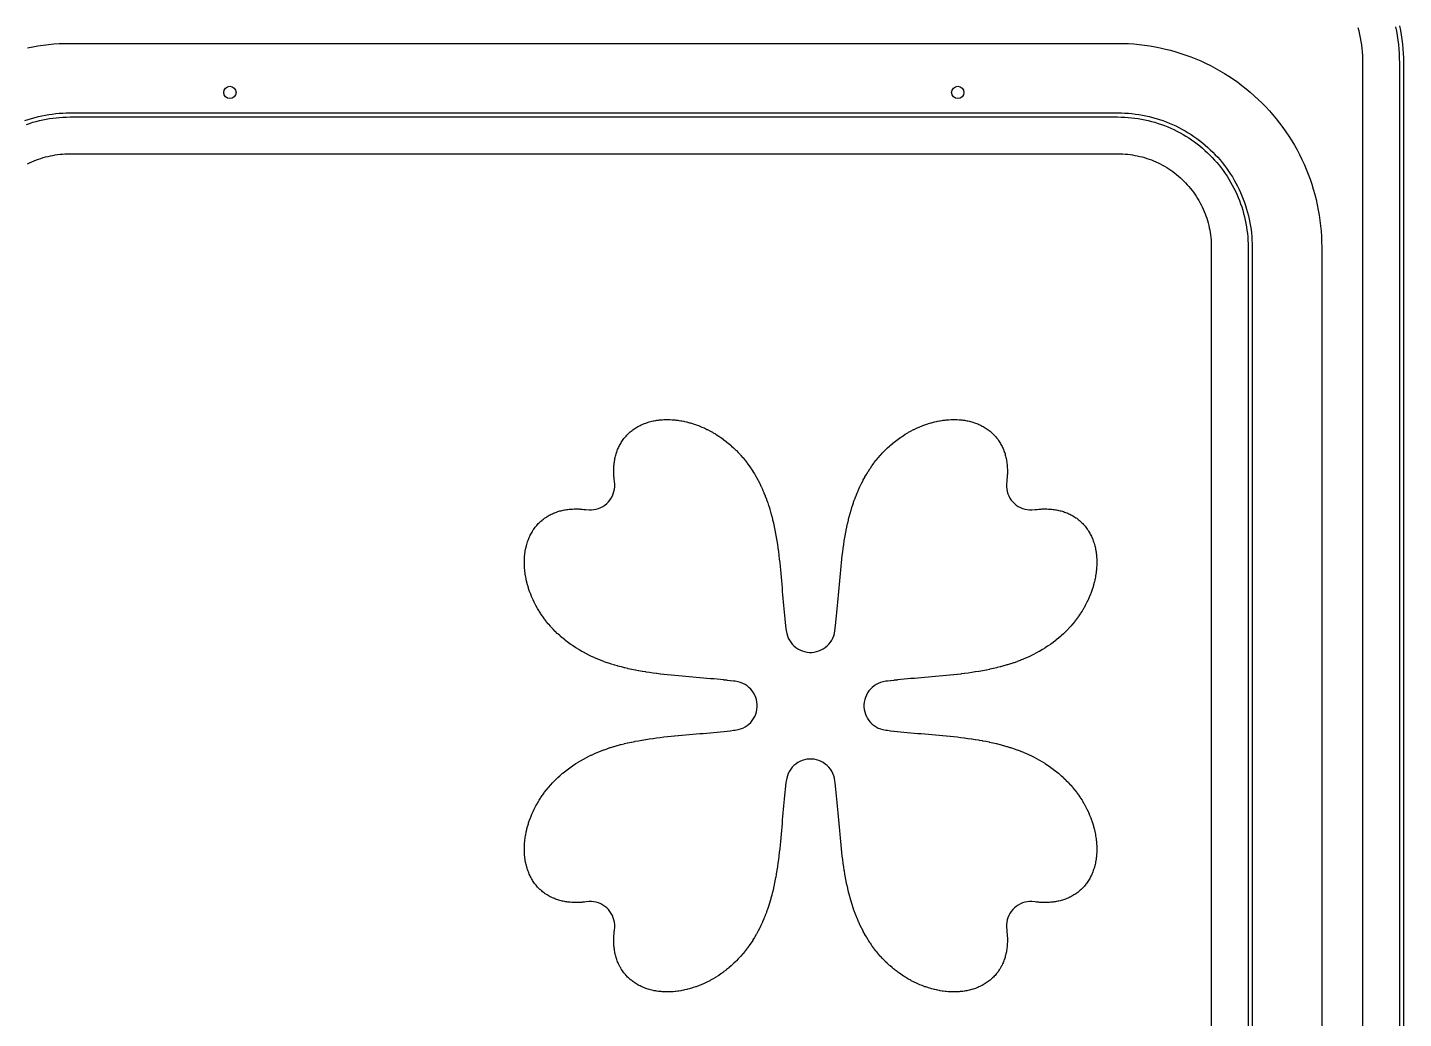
# Model space of a CAD drawing. Header units: metres. Extents: x 10 to 1210, y 10 to 2755.
# Drawn here: x 271.5 to 608, y 1850.5 to 2092.9 of the extents above; entities that cross this region are included whole.
import ezdxf

# ---------------------------------------------------------------- set-up
doc = ezdxf.new("R2010")
doc.units = ezdxf.units.M
for name, color, linetype in [('ACIKLIK', 5, 'Continuous'), ('ASKI_DELIK', 6, 'Continuous'), ('CAM_SABLON', 4, 'Continuous'), ('DIS_KENAR_V91_Z3', 1, 'Continuous'), ('LAMBA_T4_Z4', 3, 'Continuous')]:
    doc.layers.add(name, color=color, linetype=linetype)

msp = doc.modelspace()

# ---------------------------------------------------------------- linework, layer by layer
at = {"layer": 'ACIKLIK'}
for points in [[(596.87, 2092.89), (597.08, 2092.05), (597.27, 2091.2), (597.44, 2090.35), (597.59, 2089.49), (597.71, 2088.63), (597.82, 2087.77), (597.9, 2086.9), (597.95, 2086.04), (597.99, 2085.17), (598, 2084.12), (598, 1559.88)], [(271.47, 2059.51), (272.01, 2059.77), (272.55, 2060.02), (273.1, 2060.26), (273.66, 2060.48), (274.22, 2060.69), (274.78, 2060.88), (275.35, 2061.06), (275.93, 2061.22), (276.51, 2061.37), (277.09, 2061.5), (277.68, 2061.61), (278.27, 2061.72), (278.86, 2061.8), (279.45, 2061.87), (280.05, 2061.93), (280.64, 2061.97), (281.24, 2061.99), (282.02, 2062), (537.98, 2062), (538.76, 2061.99), (539.36, 2061.97), (539.95, 2061.93), (540.55, 2061.87), (541.14, 2061.8), (541.73, 2061.72), (542.32, 2061.61), (542.91, 2061.5), (543.49, 2061.37), (544.07, 2061.22), (544.65, 2061.06), (545.22, 2060.88), (545.78, 2060.69), (546.34, 2060.48), (546.9, 2060.26), (547.45, 2060.02), (547.99, 2059.77), (548.53, 2059.51), (549.06, 2059.23), (549.58, 2058.94), (550.09, 2058.63), (550.6, 2058.31), (551.1, 2057.98), (551.58, 2057.64), (552.06, 2057.28), (552.53, 2056.91), (552.99, 2056.53), (553.44, 2056.13), (553.88, 2055.73), (554.31, 2055.31), (554.73, 2054.88), (555.13, 2054.44), (555.53, 2053.99), (555.91, 2053.53), (556.28, 2053.06), (556.64, 2052.58), (556.98, 2052.1), (557.31, 2051.6), (557.63, 2051.09), (557.94, 2050.58), (558.23, 2050.06), (558.51, 2049.53), (558.77, 2048.99), (559.02, 2048.45), (559.26, 2047.9), (559.48, 2047.34), (559.69, 2046.78), (559.88, 2046.22), (560.06, 2045.65), (560.22, 2045.07), (560.37, 2044.49), (560.5, 2043.91), (560.62, 2043.32), (560.72, 2042.73), (560.8, 2042.14), (560.87, 2041.55), (560.93, 2040.95), (560.97, 2040.35), (560.99, 2039.76), (561, 2038.98), (561, 1605.02)]]:
    msp.add_lwpolyline(points, dxfattribs=at)
at = {"layer": 'ASKI_DELIK'}
for centre in [(321, 2077), (499, 2077)]:
    msp.add_circle(centre, 1.5, dxfattribs=at)
at = {"layer": 'CAM_SABLON'}
for points in [[(606.08, 2093.07), (606.29, 2091.99), (606.48, 2090.9), (606.64, 2089.81), (606.77, 2088.71), (606.87, 2087.61), (606.94, 2086.51), (606.98, 2085.4), (607, 2084.18), (607, 1559.82)], [(271.21, 2069.17), (272, 2069.44), (272.8, 2069.69), (273.6, 2069.91), (274.41, 2070.12), (275.22, 2070.3), (276.04, 2070.47), (276.86, 2070.61), (277.68, 2070.73), (278.51, 2070.82), (279.34, 2070.9), (280.17, 2070.95), (281.01, 2070.99), (281.96, 2071), (538.04, 2071), (538.99, 2070.99), (539.83, 2070.95), (540.66, 2070.9), (541.49, 2070.82), (542.32, 2070.73), (543.14, 2070.61), (543.96, 2070.47), (544.78, 2070.3), (545.59, 2070.12), (546.4, 2069.91), (547.2, 2069.69), (548, 2069.44), (548.79, 2069.17), (549.57, 2068.88), (550.34, 2068.57), (551.11, 2068.25), (551.87, 2067.9), (552.61, 2067.53), (553.35, 2067.14), (554.08, 2066.73), (554.8, 2066.31), (555.5, 2065.86), (556.19, 2065.4), (556.87, 2064.92), (557.54, 2064.42), (558.2, 2063.9), (558.84, 2063.37), (559.46, 2062.82), (560.08, 2062.25), (560.67, 2061.67), (561.25, 2061.08), (561.82, 2060.46), (562.37, 2059.84), (562.9, 2059.2), (563.42, 2058.54), (563.92, 2057.87), (564.4, 2057.19), (564.86, 2056.5), (565.31, 2055.8), (565.73, 2055.08), (566.14, 2054.35), (566.53, 2053.61), (566.9, 2052.87), (567.25, 2052.11), (567.57, 2051.34), (567.88, 2050.57), (568.17, 2049.79), (568.44, 2049), (568.69, 2048.2), (568.91, 2047.4), (569.12, 2046.59), (569.3, 2045.78), (569.47, 2044.96), (569.61, 2044.14), (569.73, 2043.32), (569.82, 2042.49), (569.9, 2041.66), (569.95, 2040.83), (569.99, 2039.99), (570, 2039.04), (570, 1604.96)]]:
    msp.add_lwpolyline(points, dxfattribs=at)
at = {"layer": 'DIS_KENAR_V91_Z3'}
msp.add_lwpolyline([(271.48, 2087.91), (272.76, 2088.17), (274.04, 2088.39), (275.33, 2088.57), (276.63, 2088.73), (277.93, 2088.85), (279.23, 2088.93), (280.54, 2088.98), (281.84, 2089), (538.16, 2089), (539.46, 2088.98), (540.77, 2088.93), (542.07, 2088.85), (543.37, 2088.73), (544.67, 2088.57), (545.96, 2088.39), (547.24, 2088.17), (548.52, 2087.91), (549.79, 2087.62), (551.06, 2087.3), (552.32, 2086.95), (553.56, 2086.56), (554.8, 2086.14), (556.02, 2085.69), (557.23, 2085.21), (558.43, 2084.69), (559.62, 2084.14), (560.79, 2083.57), (561.94, 2082.96), (563.08, 2082.32), (564.2, 2081.66), (565.3, 2080.96), (566.39, 2080.23), (567.46, 2079.48), (568.5, 2078.7), (569.53, 2077.89), (570.53, 2077.06), (571.51, 2076.2), (572.47, 2075.31), (573.4, 2074.4), (574.31, 2073.47), (575.2, 2072.51), (576.06, 2071.53), (576.89, 2070.53), (577.7, 2069.5), (578.48, 2068.45), (579.23, 2067.39), (579.96, 2066.3), (580.66, 2065.2), (581.32, 2064.08), (581.96, 2062.94), (582.57, 2061.79), (583.14, 2060.62), (583.69, 2059.43), (584.21, 2058.23), (584.69, 2057.02), (585.14, 2055.8), (585.56, 2054.56), (585.95, 2053.32), (586.3, 2052.06), (586.62, 2050.79), (586.91, 2049.52), (587.17, 2048.24), (587.39, 2046.96), (587.57, 2045.67), (587.73, 2044.37), (587.85, 2043.07), (587.93, 2041.77), (587.98, 2040.46), (588, 2039.16), (588, 1604.84)], dxfattribs=at)
msp.add_lwpolyline([(408.11, 1879.03), (407.74, 1878.99), (407.56, 1878.97), (407.15, 1878.93), (406.97, 1878.91), (406.57, 1878.89), (406.37, 1878.88), (405.98, 1878.87), (405.78, 1878.86), (405.39, 1878.87), (405.18, 1878.87), (404.81, 1878.89), (404.59, 1878.9), (404.23, 1878.92), (404, 1878.95), (403.66, 1878.99), (403.42, 1879.02), (403.09, 1879.07), (402.84, 1879.11), (402.52, 1879.17), (402.28, 1879.23), (401.97, 1879.3), (401.72, 1879.37), (401.42, 1879.45), (401.17, 1879.53), (400.89, 1879.63), (400.63, 1879.72), (400.36, 1879.82), (400.1, 1879.93), (399.85, 1880.04), (399.58, 1880.17), (399.34, 1880.29), (399.08, 1880.43), (398.85, 1880.56), (398.6, 1880.71), (398.38, 1880.85), (398.13, 1881.02), (397.92, 1881.16), (397.67, 1881.35), (397.48, 1881.5), (397.24, 1881.7), (397.05, 1881.87), (396.82, 1882.08), (396.64, 1882.25), (396.42, 1882.47), (396.25, 1882.66), (396.04, 1882.89), (395.87, 1883.09), (395.68, 1883.33), (395.52, 1883.55), (395.35, 1883.79), (395.19, 1884.02), (395.03, 1884.27), (394.88, 1884.52), (394.73, 1884.77), (394.59, 1885.03), (394.46, 1885.29), (394.33, 1885.57), (394.21, 1885.83), (394.08, 1886.12), (393.98, 1886.38), (393.86, 1886.69), (393.77, 1886.95), (393.67, 1887.28), (393.59, 1887.54), (393.5, 1887.89), (393.43, 1888.14), (393.35, 1888.51), (393.3, 1888.75), (393.23, 1889.14), (393.19, 1889.38), (393.14, 1889.78), (393.11, 1890.02), (393.07, 1890.44), (393.05, 1890.68), (393.02, 1891.11), (393.01, 1891.34), (393, 1891.79), (393, 1892.01), (393.01, 1892.47), (393.02, 1892.69), (393.04, 1893.17), (393.06, 1893.38), (393.1, 1893.87), (393.12, 1894.08), (393.18, 1894.57), (393.21, 1894.78), (393.29, 1895.28), (393.33, 1895.48), (393.43, 1895.99), (393.47, 1896.19), (393.59, 1896.71), (393.64, 1896.9), (393.77, 1897.42), (393.83, 1897.61), (393.98, 1898.13), (394.04, 1898.32), (394.22, 1898.85), (394.28, 1899.03), (394.48, 1899.56), (394.55, 1899.73), (394.76, 1900.27), (394.83, 1900.44), (395.07, 1900.97), (395.15, 1901.13), (395.4, 1901.66), (395.48, 1901.83), (395.75, 1902.36), (395.84, 1902.52), (396.13, 1903.04), (396.22, 1903.2), (396.53, 1903.71), (396.62, 1903.87), (396.95, 1904.38), (397.05, 1904.53), (397.39, 1905.04), (397.49, 1905.18), (397.86, 1905.68), (397.96, 1905.82), (398.34, 1906.32), (398.45, 1906.46), (398.84, 1906.94), (398.96, 1907.07), (399.37, 1907.55), (399.48, 1907.68), (399.91, 1908.15), (400.03, 1908.27), (400.47, 1908.73), (400.6, 1908.85), (401.06, 1909.3), (401.18, 1909.41), (401.65, 1909.85), (401.78, 1909.96), (402.27, 1910.39), (402.4, 1910.5), (402.9, 1910.91), (403.03, 1911.01), (403.55, 1911.42), (403.69, 1911.52), (404.22, 1911.91), (404.35, 1912), (404.9, 1912.38), (405.03, 1912.47), (405.6, 1912.84), (405.73, 1912.92), (406.31, 1913.28), (406.44, 1913.36), (407.03, 1913.7), (407.16, 1913.77), (407.77, 1914.1), (407.9, 1914.17), (408.52, 1914.49), (408.65, 1914.56), (409.28, 1914.87), (409.41, 1914.93), (410.05, 1915.22), (410.18, 1915.28), (410.84, 1915.56), (410.96, 1915.61), (411.63, 1915.88), (411.75, 1915.93), (412.44, 1916.19), (412.55, 1916.23), (413.25, 1916.48), (413.36, 1916.52), (414.03, 1916.74), (414.13, 1916.77), (414.86, 1917), (414.97, 1917.03), (415.7, 1917.24), (415.8, 1917.27), (416.55, 1917.48), (416.65, 1917.5), (417.4, 1917.69), (417.5, 1917.72), (418.26, 1917.9), (418.35, 1917.92), (419.13, 1918.09), (419.21, 1918.11), (420, 1918.27), (420.08, 1918.29), (420.88, 1918.44), (420.95, 1918.45), (421.76, 1918.6), (421.83, 1918.61), (422.64, 1918.74), (422.71, 1918.75), (423.53, 1918.88), (423.59, 1918.89), (424.42, 1919.01), (424.47, 1919.02), (425.31, 1919.13), (425.36, 1919.14), (426.2, 1919.24), (426.24, 1919.25), (427.09, 1919.35), (427.13, 1919.35), (427.98, 1919.45), (428.02, 1919.45), (428.87, 1919.54), (428.91, 1919.54), (429.76, 1919.63), (429.79, 1919.63), (430.65, 1919.71), (430.68, 1919.71), (431.54, 1919.79), (431.56, 1919.79), (432.43, 1919.87), (432.44, 1919.87), (433.31, 1919.95), (433.32, 1919.95), (434.18, 1920.02), (435.06, 1920.09), (435.92, 1920.17), (436.77, 1920.24), (437.62, 1920.31), (438.46, 1920.38), (439.3, 1920.46), (440.13, 1920.54), (440.95, 1920.62), (441.77, 1920.7), (441.81, 1920.71), (442.57, 1920.79), (442.62, 1920.8), (443.36, 1920.88), (443.42, 1920.89), (444.15, 1920.98), (444.21, 1920.98), (444.57, 1921.03), (445.31, 1921.16), (445.88, 1921.32), (446.44, 1921.54), (446.97, 1921.82), (447.47, 1922.14), (447.93, 1922.51), (448.36, 1922.93), (448.74, 1923.39), (449.08, 1923.88), (449.36, 1924.4), (449.59, 1924.95), (449.77, 1925.52), (449.89, 1926.11), (449.95, 1926.7), (449.95, 1927.3), (449.89, 1927.89), (449.77, 1928.48), (449.59, 1929.05), (449.36, 1929.6), (449.08, 1930.12), (448.74, 1930.61), (448.36, 1931.07), (447.93, 1931.49), (447.47, 1931.86), (446.97, 1932.18), (446.44, 1932.46), (445.88, 1932.68), (445.31, 1932.84), (444.57, 1932.97), (444.21, 1933.02), (444.15, 1933.02), (443.42, 1933.11), (443.36, 1933.12), (442.62, 1933.2), (442.57, 1933.21), (441.81, 1933.29), (441.77, 1933.3), (441, 1933.38), (440.17, 1933.46), (439.34, 1933.54), (438.5, 1933.61), (437.65, 1933.69), (436.79, 1933.76), (435.93, 1933.83), (435.06, 1933.91), (434.19, 1933.98), (433.32, 1934.05), (433.32, 1934.05), (432.45, 1934.13), (432.44, 1934.13), (431.58, 1934.2), (431.56, 1934.21), (430.7, 1934.28), (430.68, 1934.29), (429.82, 1934.37), (429.79, 1934.37), (428.94, 1934.45), (428.9, 1934.46), (428.05, 1934.55), (428.02, 1934.55), (427.17, 1934.64), (427.13, 1934.65), (426.29, 1934.75), (426.24, 1934.75), (425.4, 1934.86), (425.35, 1934.86), (424.52, 1934.98), (424.47, 1934.98), (423.64, 1935.1), (423.58, 1935.11), (422.77, 1935.24), (422.7, 1935.25), (421.89, 1935.38), (421.82, 1935.39), (421.02, 1935.53), (420.95, 1935.55), (420.15, 1935.7), (420.07, 1935.71), (419.29, 1935.87), (419.21, 1935.89), (418.43, 1936.06), (418.34, 1936.08), (417.58, 1936.26), (417.49, 1936.28), (416.73, 1936.47), (416.64, 1936.5), (415.89, 1936.7), (415.79, 1936.73), (415.06, 1936.94), (414.95, 1936.97), (414.23, 1937.2), (414.12, 1937.23), (413.37, 1937.48), (413.25, 1937.52), (412.55, 1937.77), (412.44, 1937.81), (411.75, 1938.07), (411.63, 1938.12), (410.96, 1938.39), (410.84, 1938.44), (410.18, 1938.72), (410.05, 1938.78), (409.41, 1939.07), (409.28, 1939.13), (408.65, 1939.44), (408.52, 1939.51), (407.9, 1939.83), (407.77, 1939.9), (407.16, 1940.23), (407.03, 1940.3), (406.44, 1940.64), (406.31, 1940.72), (405.73, 1941.08), (405.6, 1941.16), (405.03, 1941.53), (404.9, 1941.62), (404.35, 1942), (404.22, 1942.09), (403.69, 1942.48), (403.55, 1942.58), (403.03, 1942.99), (402.9, 1943.09), (402.4, 1943.5), (402.27, 1943.61), (401.78, 1944.04), (401.65, 1944.15), (401.18, 1944.59), (401.06, 1944.7), (400.6, 1945.15), (400.47, 1945.27), (400.03, 1945.73), (399.91, 1945.85), (399.48, 1946.32), (399.37, 1946.45), (398.96, 1946.93), (398.84, 1947.06), (398.45, 1947.54), (398.34, 1947.68), (397.96, 1948.18), (397.86, 1948.32), (397.49, 1948.82), (397.39, 1948.96), (397.05, 1949.47), (396.95, 1949.62), (396.62, 1950.13), (396.53, 1950.29), (396.22, 1950.8), (396.13, 1950.96), (395.84, 1951.48), (395.75, 1951.64), (395.48, 1952.17), (395.4, 1952.34), (395.15, 1952.87), (395.07, 1953.03), (394.83, 1953.56), (394.76, 1953.73), (394.55, 1954.27), (394.48, 1954.44), (394.28, 1954.97), (394.22, 1955.15), (394.04, 1955.68), (393.98, 1955.87), (393.83, 1956.39), (393.77, 1956.58), (393.64, 1957.1), (393.59, 1957.29), (393.47, 1957.81), (393.43, 1958.01), (393.33, 1958.52), (393.29, 1958.72), (393.21, 1959.22), (393.18, 1959.43), (393.12, 1959.92), (393.1, 1960.13), (393.06, 1960.62), (393.04, 1960.83), (393.02, 1961.31), (393.01, 1961.53), (393, 1961.99), (393, 1962.21), (393.01, 1962.66), (393.02, 1962.89), (393.05, 1963.32), (393.07, 1963.56), (393.11, 1963.98), (393.14, 1964.22), (393.19, 1964.62), (393.23, 1964.86), (393.3, 1965.25), (393.35, 1965.49), (393.43, 1965.86), (393.5, 1966.11), (393.59, 1966.46), (393.67, 1966.72), (393.77, 1967.05), (393.86, 1967.31), (393.98, 1967.62), (394.08, 1967.88), (394.21, 1968.17), (394.33, 1968.43), (394.46, 1968.71), (394.59, 1968.97), (394.73, 1969.23), (394.88, 1969.48), (395.03, 1969.73), (395.19, 1969.98), (395.35, 1970.21), (395.52, 1970.45), (395.68, 1970.67), (395.87, 1970.91), (396.04, 1971.11), (396.25, 1971.34), (396.42, 1971.53), (396.64, 1971.75), (396.82, 1971.92), (397.05, 1972.13), (397.24, 1972.3), (397.48, 1972.5), (397.67, 1972.65), (397.92, 1972.84), (398.13, 1972.98), (398.38, 1973.15), (398.6, 1973.29), (398.85, 1973.44), (399.08, 1973.57), (399.34, 1973.71), (399.58, 1973.83), (399.85, 1973.96), (400.1, 1974.07), (400.36, 1974.18), (400.63, 1974.28), (400.89, 1974.37), (401.17, 1974.47), (401.42, 1974.55), (401.72, 1974.63), (401.97, 1974.7), (402.28, 1974.77), (402.52, 1974.83), (402.84, 1974.89), (403.09, 1974.93), (403.42, 1974.98), (403.66, 1975.01), (404, 1975.05), (404.23, 1975.08), (404.59, 1975.1), (404.81, 1975.11), (405.18, 1975.13), (405.39, 1975.13), (405.78, 1975.14), (405.98, 1975.13), (406.37, 1975.12), (406.57, 1975.11), (406.97, 1975.09), (407.15, 1975.07), (407.56, 1975.03), (407.74, 1975.01), (408.06, 1974.97), (408.87, 1974.9), (409.45, 1974.9), (410.03, 1974.96), (410.6, 1975.08), (411.15, 1975.25), (411.69, 1975.48), (412.21, 1975.75), (412.69, 1976.08), (413.14, 1976.45), (413.55, 1976.86), (413.92, 1977.31), (414.25, 1977.79), (414.52, 1978.31), (414.75, 1978.85), (414.92, 1979.4), (415.04, 1979.97), (415.1, 1980.55), (415.1, 1981.14), (415.03, 1981.89), (414.99, 1982.26), (414.97, 1982.44), (414.93, 1982.85), (414.91, 1983.03), (414.89, 1983.43), (414.88, 1983.63), (414.87, 1984.02), (414.86, 1984.22), (414.87, 1984.61), (414.87, 1984.82), (414.89, 1985.19), (414.9, 1985.41), (414.92, 1985.77), (414.95, 1986), (414.99, 1986.34), (415.02, 1986.58), (415.07, 1986.91), (415.11, 1987.16), (415.17, 1987.48), (415.23, 1987.72), (415.3, 1988.03), (415.37, 1988.28), (415.45, 1988.58), (415.53, 1988.83), (415.63, 1989.11), (415.72, 1989.37), (415.82, 1989.64), (415.93, 1989.9), (416.04, 1990.15), (416.17, 1990.42), (416.29, 1990.66), (416.43, 1990.92), (416.56, 1991.15), (416.71, 1991.4), (416.85, 1991.62), (417.02, 1991.87), (417.16, 1992.08), (417.35, 1992.33), (417.5, 1992.52), (417.7, 1992.76), (417.87, 1992.95), (418.08, 1993.18), (418.25, 1993.36), (418.47, 1993.58), (418.66, 1993.75), (418.89, 1993.96), (419.09, 1994.13), (419.33, 1994.32), (419.55, 1994.48), (419.79, 1994.65), (420.02, 1994.81), (420.27, 1994.97), (420.52, 1995.12), (420.77, 1995.27), (421.03, 1995.41), (421.29, 1995.54), (421.57, 1995.67), (421.83, 1995.79), (422.12, 1995.92), (422.38, 1996.02), (422.69, 1996.14), (422.95, 1996.23), (423.28, 1996.33), (423.54, 1996.41), (423.89, 1996.5), (424.14, 1996.57), (424.51, 1996.65), (424.75, 1996.7), (425.14, 1996.77), (425.38, 1996.81), (425.78, 1996.86), (426.02, 1996.89), (426.44, 1996.93), (426.68, 1996.95), (427.11, 1996.98), (427.34, 1996.99), (427.79, 1997), (428.01, 1997), (428.47, 1996.99), (428.69, 1996.98), (429.17, 1996.96), (429.38, 1996.94), (429.87, 1996.9), (430.08, 1996.88), (430.57, 1996.82), (430.78, 1996.79), (431.28, 1996.71), (431.48, 1996.67), (431.99, 1996.57), (432.19, 1996.53), (432.71, 1996.41), (432.9, 1996.36), (433.42, 1996.23), (433.61, 1996.17), (434.13, 1996.02), (434.32, 1995.96), (434.85, 1995.78), (435.03, 1995.72), (435.56, 1995.52), (435.73, 1995.45), (436.27, 1995.24), (436.44, 1995.17), (436.97, 1994.93), (437.13, 1994.85), (437.66, 1994.6), (437.83, 1994.52), (438.36, 1994.25), (438.52, 1994.16), (439.04, 1993.87), (439.2, 1993.78), (439.71, 1993.47), (439.87, 1993.38), (440.38, 1993.05), (440.53, 1992.95), (441.04, 1992.61), (441.18, 1992.51), (441.68, 1992.14), (441.82, 1992.04), (442.32, 1991.66), (442.46, 1991.55), (442.94, 1991.16), (443.07, 1991.04), (443.55, 1990.63), (443.68, 1990.52), (444.15, 1990.09), (444.27, 1989.97), (444.73, 1989.53), (444.85, 1989.4), (445.3, 1988.94), (445.41, 1988.82), (445.85, 1988.35), (445.96, 1988.22), (446.39, 1987.73), (446.5, 1987.6), (446.91, 1987.1), (447.01, 1986.97), (447.42, 1986.45), (447.52, 1986.31), (447.91, 1985.78), (448, 1985.65), (448.38, 1985.1), (448.47, 1984.97), (448.84, 1984.4), (448.92, 1984.27), (449.28, 1983.69), (449.36, 1983.56), (449.7, 1982.97), (449.77, 1982.84), (450.1, 1982.23), (450.17, 1982.1), (450.49, 1981.48), (450.56, 1981.35), (450.87, 1980.72), (450.93, 1980.59), (451.22, 1979.95), (451.28, 1979.82), (451.56, 1979.16), (451.61, 1979.04), (451.88, 1978.37), (451.93, 1978.25), (452.19, 1977.56), (452.23, 1977.45), (452.48, 1976.75), (452.52, 1976.64), (452.74, 1975.97), (452.77, 1975.87), (453, 1975.14), (453.03, 1975.03), (453.24, 1974.3), (453.27, 1974.2), (453.48, 1973.45), (453.5, 1973.35), (453.69, 1972.6), (453.72, 1972.5), (453.9, 1971.74), (453.92, 1971.65), (454.09, 1970.87), (454.11, 1970.79), (454.27, 1970), (454.29, 1969.92), (454.44, 1969.12), (454.45, 1969.05), (454.6, 1968.24), (454.61, 1968.17), (454.74, 1967.36), (454.75, 1967.29), (454.88, 1966.47), (454.89, 1966.41), (455.01, 1965.58), (455.02, 1965.53), (455.13, 1964.69), (455.14, 1964.64), (455.24, 1963.8), (455.25, 1963.76), (455.35, 1962.91), (455.35, 1962.87), (455.45, 1962.02), (455.45, 1961.98), (455.54, 1961.13), (455.54, 1961.09), (455.63, 1960.24), (455.63, 1960.21), (455.71, 1959.35), (455.71, 1959.32), (455.79, 1958.46), (455.79, 1958.44), (455.87, 1957.57), (455.87, 1957.56), (455.95, 1956.69), (455.95, 1956.68), (456.02, 1955.82), (456.09, 1954.94), (456.17, 1954.08), (456.24, 1953.23), (456.31, 1952.38), (456.38, 1951.54), (456.46, 1950.7), (456.54, 1949.87), (456.62, 1949.05), (456.7, 1948.23), (456.71, 1948.19), (456.79, 1947.43), (456.8, 1947.38), (456.88, 1946.64), (456.89, 1946.58), (456.98, 1945.85), (456.98, 1945.79), (457.03, 1945.43), (457.16, 1944.69), (457.32, 1944.12), (457.54, 1943.56), (457.82, 1943.03), (458.14, 1942.53), (458.51, 1942.07), (458.93, 1941.64), (459.39, 1941.26), (459.88, 1940.92), (460.4, 1940.64), (460.95, 1940.41), (461.52, 1940.23), (462.11, 1940.11), (462.7, 1940.05), (463.3, 1940.05), (463.89, 1940.11), (464.48, 1940.23), (465.05, 1940.41), (465.6, 1940.64), (466.12, 1940.92), (466.61, 1941.26), (467.07, 1941.64), (467.49, 1942.07), (467.86, 1942.53), (468.18, 1943.03), (468.46, 1943.56), (468.68, 1944.12), (468.84, 1944.69), (468.97, 1945.43), (469.02, 1945.79), (469.02, 1945.85), (469.11, 1946.58), (469.12, 1946.64), (469.2, 1947.38), (469.21, 1947.43), (469.29, 1948.19), (469.3, 1948.23), (469.38, 1949), (469.46, 1949.83), (469.54, 1950.66), (469.61, 1951.5), (469.69, 1952.35), (469.76, 1953.21), (469.83, 1954.07), (469.91, 1954.94), (469.98, 1955.81), (470.05, 1956.68), (470.05, 1956.68), (470.13, 1957.55), (470.13, 1957.56), (470.2, 1958.42), (470.21, 1958.44), (470.28, 1959.3), (470.29, 1959.32), (470.37, 1960.18), (470.37, 1960.21), (470.45, 1961.06), (470.46, 1961.1), (470.55, 1961.95), (470.55, 1961.98), (470.64, 1962.83), (470.65, 1962.87), (470.75, 1963.71), (470.75, 1963.76), (470.86, 1964.6), (470.86, 1964.65), (470.98, 1965.48), (470.98, 1965.53), (471.1, 1966.36), (471.11, 1966.42), (471.24, 1967.23), (471.25, 1967.3), (471.38, 1968.11), (471.39, 1968.18), (471.53, 1968.98), (471.55, 1969.05), (471.7, 1969.85), (471.71, 1969.93), (471.87, 1970.71), (471.89, 1970.79), (472.06, 1971.57), (472.08, 1971.66), (472.26, 1972.42), (472.28, 1972.51), (472.47, 1973.27), (472.5, 1973.36), (472.7, 1974.11), (472.73, 1974.21), (472.94, 1974.94), (472.97, 1975.05), (473.2, 1975.77), (473.23, 1975.88), (473.48, 1976.63), (473.52, 1976.75), (473.77, 1977.45), (473.81, 1977.56), (474.07, 1978.25), (474.12, 1978.37), (474.39, 1979.04), (474.44, 1979.16), (474.72, 1979.82), (474.78, 1979.95), (475.07, 1980.59), (475.13, 1980.72), (475.44, 1981.35), (475.51, 1981.48), (475.83, 1982.1), (475.9, 1982.23), (476.23, 1982.84), (476.3, 1982.97), (476.64, 1983.56), (476.72, 1983.69), (477.08, 1984.27), (477.16, 1984.4), (477.53, 1984.97), (477.62, 1985.1), (478, 1985.65), (478.09, 1985.78), (478.48, 1986.31), (478.58, 1986.45), (478.99, 1986.97), (479.09, 1987.1), (479.5, 1987.6), (479.61, 1987.73), (480.04, 1988.22), (480.15, 1988.35), (480.59, 1988.82), (480.7, 1988.94), (481.15, 1989.4), (481.27, 1989.53), (481.73, 1989.97), (481.85, 1990.09), (482.32, 1990.52), (482.45, 1990.63), (482.93, 1991.04), (483.06, 1991.16), (483.54, 1991.55), (483.68, 1991.66), (484.18, 1992.04), (484.32, 1992.14), (484.82, 1992.51), (484.96, 1992.61), (485.47, 1992.95), (485.62, 1993.05), (486.13, 1993.38), (486.29, 1993.47), (486.8, 1993.78), (486.96, 1993.87), (487.48, 1994.16), (487.64, 1994.25), (488.17, 1994.52), (488.34, 1994.6), (488.87, 1994.85), (489.03, 1994.93), (489.56, 1995.17), (489.73, 1995.24), (490.27, 1995.45), (490.44, 1995.52), (490.97, 1995.72), (491.15, 1995.78), (491.68, 1995.96), (491.87, 1996.02), (492.39, 1996.17), (492.58, 1996.23), (493.1, 1996.36), (493.29, 1996.41), (493.81, 1996.53), (494.01, 1996.57), (494.52, 1996.67), (494.72, 1996.71), (495.22, 1996.79), (495.43, 1996.82), (495.92, 1996.88), (496.13, 1996.9), (496.62, 1996.94), (496.83, 1996.96), (497.31, 1996.98), (497.53, 1996.99), (497.99, 1997), (498.21, 1997), (498.66, 1996.99), (498.89, 1996.98), (499.32, 1996.95), (499.56, 1996.93), (499.98, 1996.89), (500.22, 1996.86), (500.62, 1996.81), (500.86, 1996.77), (501.25, 1996.7), (501.49, 1996.65), (501.86, 1996.57), (502.11, 1996.5), (502.46, 1996.41), (502.72, 1996.33), (503.05, 1996.23), (503.31, 1996.14), (503.62, 1996.02), (503.88, 1995.92), (504.17, 1995.79), (504.43, 1995.67), (504.71, 1995.54), (504.97, 1995.41), (505.23, 1995.27), (505.48, 1995.12), (505.73, 1994.97), (505.98, 1994.81), (506.21, 1994.65), (506.45, 1994.48), (506.67, 1994.32), (506.91, 1994.13), (507.11, 1993.96), (507.34, 1993.75), (507.53, 1993.58), (507.75, 1993.36), (507.92, 1993.18), (508.13, 1992.95), (508.3, 1992.76), (508.5, 1992.52), (508.65, 1992.33), (508.84, 1992.08), (508.98, 1991.87), (509.15, 1991.62), (509.29, 1991.4), (509.44, 1991.15), (509.57, 1990.92), (509.71, 1990.66), (509.83, 1990.42), (509.96, 1990.15), (510.07, 1989.9), (510.18, 1989.64), (510.28, 1989.37), (510.37, 1989.11), (510.47, 1988.83), (510.55, 1988.58), (510.63, 1988.28), (510.7, 1988.03), (510.77, 1987.72), (510.83, 1987.48), (510.89, 1987.16), (510.93, 1986.91), (510.98, 1986.58), (511.01, 1986.34), (511.05, 1986), (511.08, 1985.77), (511.1, 1985.41), (511.11, 1985.19), (511.13, 1984.82), (511.13, 1984.61), (511.14, 1984.22), (511.13, 1984.02), (511.12, 1983.63), (511.11, 1983.43), (511.09, 1983.03), (511.07, 1982.85), (511.03, 1982.44), (511.01, 1982.26), (510.97, 1981.94), (510.9, 1981.13), (510.9, 1980.55), (510.96, 1979.97), (511.08, 1979.4), (511.25, 1978.85), (511.48, 1978.31), (511.75, 1977.79), (512.08, 1977.31), (512.45, 1976.86), (512.86, 1976.45), (513.31, 1976.08), (513.79, 1975.75), (514.31, 1975.48), (514.85, 1975.25), (515.4, 1975.08), (515.97, 1974.96), (516.55, 1974.9), (517.14, 1974.9), (517.89, 1974.97), (518.26, 1975.01), (518.44, 1975.03), (518.85, 1975.07), (519.03, 1975.09), (519.43, 1975.11), (519.63, 1975.12), (520.02, 1975.13), (520.22, 1975.14), (520.61, 1975.13), (520.82, 1975.13), (521.19, 1975.11), (521.41, 1975.1), (521.77, 1975.08), (522, 1975.05), (522.34, 1975.01), (522.58, 1974.98), (522.91, 1974.93), (523.16, 1974.89), (523.48, 1974.83), (523.72, 1974.77), (524.03, 1974.7), (524.28, 1974.63), (524.58, 1974.55), (524.83, 1974.47), (525.11, 1974.37), (525.37, 1974.28), (525.64, 1974.18), (525.9, 1974.07), (526.15, 1973.96), (526.42, 1973.83), (526.66, 1973.71), (526.92, 1973.57), (527.15, 1973.44), (527.4, 1973.29), (527.62, 1973.15), (527.87, 1972.98), (528.08, 1972.84), (528.33, 1972.65), (528.52, 1972.5), (528.76, 1972.3), (528.95, 1972.13), (529.18, 1971.92), (529.36, 1971.75), (529.58, 1971.53), (529.75, 1971.34), (529.96, 1971.11), (530.13, 1970.91), (530.32, 1970.67), (530.48, 1970.45), (530.65, 1970.21), (530.81, 1969.98), (530.97, 1969.73), (531.12, 1969.48), (531.27, 1969.23), (531.41, 1968.97), (531.54, 1968.71), (531.67, 1968.43), (531.79, 1968.17), (531.92, 1967.88), (532.02, 1967.62), (532.14, 1967.31), (532.23, 1967.05), (532.33, 1966.72), (532.41, 1966.46), (532.5, 1966.11), (532.57, 1965.86), (532.65, 1965.49), (532.7, 1965.25), (532.77, 1964.86), (532.81, 1964.62), (532.86, 1964.22), (532.89, 1963.98), (532.93, 1963.56), (532.95, 1963.32), (532.98, 1962.89), (532.99, 1962.66), (533, 1962.21), (533, 1961.99), (532.99, 1961.53), (532.98, 1961.31), (532.96, 1960.83), (532.94, 1960.62), (532.9, 1960.13), (532.88, 1959.92), (532.82, 1959.43), (532.79, 1959.22), (532.71, 1958.72), (532.67, 1958.52), (532.57, 1958.01), (532.53, 1957.81), (532.41, 1957.29), (532.36, 1957.1), (532.23, 1956.58), (532.17, 1956.39), (532.02, 1955.87), (531.96, 1955.68), (531.78, 1955.15), (531.72, 1954.97), (531.52, 1954.44), (531.45, 1954.27), (531.24, 1953.73), (531.17, 1953.56), (530.93, 1953.03), (530.85, 1952.87), (530.6, 1952.34), (530.52, 1952.17), (530.25, 1951.64), (530.16, 1951.48), (529.87, 1950.96), (529.78, 1950.8), (529.47, 1950.29), (529.38, 1950.13), (529.05, 1949.62), (528.95, 1949.47), (528.61, 1948.96), (528.51, 1948.82), (528.14, 1948.32), (528.04, 1948.18), (527.66, 1947.68), (527.55, 1947.54), (527.16, 1947.06), (527.04, 1946.93), (526.63, 1946.45), (526.52, 1946.32), (526.09, 1945.85), (525.97, 1945.73), (525.53, 1945.27), (525.4, 1945.15), (524.94, 1944.7), (524.82, 1944.59), (524.35, 1944.15), (524.22, 1944.04), (523.73, 1943.61), (523.6, 1943.5), (523.1, 1943.09), (522.97, 1942.99), (522.45, 1942.58), (522.31, 1942.48), (521.78, 1942.09), (521.65, 1942), (521.1, 1941.62), (520.97, 1941.53), (520.4, 1941.16), (520.27, 1941.08), (519.69, 1940.72), (519.56, 1940.64), (518.97, 1940.3), (518.84, 1940.23), (518.23, 1939.9), (518.1, 1939.83), (517.48, 1939.51), (517.35, 1939.44), (516.72, 1939.13), (516.59, 1939.07), (515.95, 1938.78), (515.82, 1938.72), (515.16, 1938.44), (515.04, 1938.39), (514.37, 1938.12), (514.25, 1938.07), (513.56, 1937.81), (513.45, 1937.77), (512.75, 1937.52), (512.64, 1937.48), (511.97, 1937.26), (511.87, 1937.23), (511.14, 1937), (511.03, 1936.97), (510.3, 1936.76), (510.2, 1936.73), (509.45, 1936.52), (509.35, 1936.5), (508.6, 1936.31), (508.5, 1936.28), (507.74, 1936.1), (507.65, 1936.08), (506.87, 1935.91), (506.79, 1935.89), (506, 1935.73), (505.92, 1935.71), (505.12, 1935.56), (505.05, 1935.55), (504.24, 1935.4), (504.17, 1935.39), (503.36, 1935.26), (503.29, 1935.25), (502.47, 1935.12), (502.41, 1935.11), (501.58, 1934.99), (501.53, 1934.98), (500.69, 1934.87), (500.64, 1934.86), (499.8, 1934.76), (499.76, 1934.75), (498.91, 1934.65), (498.87, 1934.65), (498.02, 1934.55), (497.98, 1934.55), (497.13, 1934.46), (497.09, 1934.46), (496.24, 1934.37), (496.21, 1934.37), (495.35, 1934.29), (495.32, 1934.29), (494.46, 1934.21), (494.44, 1934.21), (493.57, 1934.13), (493.56, 1934.13), (492.69, 1934.05), (492.68, 1934.05), (491.82, 1933.98), (490.94, 1933.91), (490.08, 1933.83), (489.23, 1933.76), (488.38, 1933.69), (487.54, 1933.62), (486.7, 1933.54), (485.87, 1933.46), (485.05, 1933.38), (484.23, 1933.3), (484.19, 1933.29), (483.43, 1933.21), (483.38, 1933.2), (482.64, 1933.12), (482.58, 1933.11), (481.85, 1933.02), (481.79, 1933.02), (481.43, 1932.97), (480.69, 1932.84), (480.12, 1932.68), (479.56, 1932.46), (479.03, 1932.18), (478.53, 1931.86), (478.07, 1931.49), (477.64, 1931.07), (477.26, 1930.61), (476.92, 1930.12), (476.64, 1929.6), (476.41, 1929.05), (476.23, 1928.48), (476.11, 1927.89), (476.05, 1927.3), (476.05, 1926.7), (476.11, 1926.11), (476.23, 1925.52), (476.41, 1924.95), (476.64, 1924.4), (476.92, 1923.88), (477.26, 1923.39), (477.64, 1922.93), (478.07, 1922.51), (478.53, 1922.14), (479.03, 1921.82), (479.56, 1921.54), (480.12, 1921.32), (480.69, 1921.16), (481.43, 1921.03), (481.79, 1920.98), (481.85, 1920.98), (482.58, 1920.89), (482.64, 1920.88), (483.38, 1920.8), (483.43, 1920.79), (484.19, 1920.71), (484.23, 1920.7), (485, 1920.62), (485.83, 1920.54), (486.66, 1920.46), (487.5, 1920.39), (488.35, 1920.31), (489.21, 1920.24), (490.07, 1920.17), (490.94, 1920.09), (491.81, 1920.02), (492.68, 1919.95), (492.68, 1919.95), (493.55, 1919.87), (493.56, 1919.87), (494.42, 1919.8), (494.44, 1919.79), (495.3, 1919.72), (495.32, 1919.71), (496.18, 1919.63), (496.21, 1919.63), (497.06, 1919.55), (497.1, 1919.54), (497.95, 1919.45), (497.98, 1919.45), (498.83, 1919.36), (498.87, 1919.35), (499.71, 1919.25), (499.76, 1919.25), (500.6, 1919.14), (500.65, 1919.14), (501.48, 1919.02), (501.53, 1919.02), (502.36, 1918.9), (502.42, 1918.89), (503.23, 1918.76), (503.3, 1918.75), (504.11, 1918.62), (504.18, 1918.61), (504.98, 1918.47), (505.05, 1918.45), (505.85, 1918.3), (505.93, 1918.29), (506.71, 1918.13), (506.79, 1918.11), (507.57, 1917.94), (507.66, 1917.92), (508.42, 1917.74), (508.51, 1917.72), (509.27, 1917.53), (509.36, 1917.5), (510.11, 1917.3), (510.21, 1917.27), (510.94, 1917.06), (511.05, 1917.03), (511.77, 1916.8), (511.88, 1916.77), (512.63, 1916.52), (512.75, 1916.48), (513.45, 1916.23), (513.56, 1916.19), (514.25, 1915.93), (514.37, 1915.88), (515.04, 1915.61), (515.16, 1915.56), (515.82, 1915.28), (515.95, 1915.22), (516.59, 1914.93), (516.72, 1914.87), (517.35, 1914.56), (517.48, 1914.49), (518.1, 1914.17), (518.23, 1914.1), (518.84, 1913.77), (518.97, 1913.7), (519.56, 1913.36), (519.69, 1913.28), (520.27, 1912.92), (520.4, 1912.84), (520.97, 1912.47), (521.1, 1912.38), (521.65, 1912), (521.78, 1911.91), (522.31, 1911.52), (522.45, 1911.42), (522.97, 1911.01), (523.1, 1910.91), (523.6, 1910.5), (523.73, 1910.39), (524.22, 1909.96), (524.35, 1909.85), (524.82, 1909.41), (524.94, 1909.3), (525.4, 1908.85), (525.53, 1908.73), (525.97, 1908.27), (526.09, 1908.15), (526.52, 1907.68), (526.63, 1907.55), (527.04, 1907.07), (527.16, 1906.94), (527.55, 1906.46), (527.66, 1906.32), (528.04, 1905.82), (528.14, 1905.68), (528.51, 1905.18), (528.61, 1905.04), (528.95, 1904.53), (529.05, 1904.38), (529.38, 1903.87), (529.47, 1903.71), (529.78, 1903.2), (529.87, 1903.04), (530.16, 1902.52), (530.25, 1902.36), (530.52, 1901.83), (530.6, 1901.66), (530.85, 1901.13), (530.93, 1900.97), (531.17, 1900.44), (531.24, 1900.27), (531.45, 1899.73), (531.52, 1899.56), (531.72, 1899.03), (531.78, 1898.85), (531.96, 1898.32), (532.02, 1898.13), (532.17, 1897.61), (532.23, 1897.42), (532.36, 1896.9), (532.41, 1896.71), (532.53, 1896.19), (532.57, 1895.99), (532.67, 1895.48), (532.71, 1895.28), (532.79, 1894.78), (532.82, 1894.57), (532.88, 1894.08), (532.9, 1893.87), (532.94, 1893.38), (532.96, 1893.17), (532.98, 1892.69), (532.99, 1892.47), (533, 1892.01), (533, 1891.79), (532.99, 1891.34), (532.98, 1891.11), (532.95, 1890.68), (532.93, 1890.44), (532.89, 1890.02), (532.86, 1889.78), (532.81, 1889.38), (532.77, 1889.14), (532.7, 1888.75), (532.65, 1888.51), (532.57, 1888.14), (532.5, 1887.89), (532.41, 1887.54), (532.33, 1887.28), (532.23, 1886.95), (532.14, 1886.69), (532.02, 1886.38), (531.92, 1886.12), (531.79, 1885.83), (531.67, 1885.57), (531.54, 1885.29), (531.41, 1885.03), (531.27, 1884.77), (531.12, 1884.52), (530.97, 1884.27), (530.81, 1884.02), (530.65, 1883.79), (530.48, 1883.55), (530.32, 1883.33), (530.13, 1883.09), (529.96, 1882.89), (529.75, 1882.66), (529.58, 1882.47), (529.36, 1882.25), (529.18, 1882.08), (528.95, 1881.87), (528.76, 1881.7), (528.52, 1881.5), (528.33, 1881.35), (528.08, 1881.16), (527.87, 1881.02), (527.62, 1880.85), (527.4, 1880.71), (527.15, 1880.56), (526.92, 1880.43), (526.66, 1880.29), (526.42, 1880.17), (526.15, 1880.04), (525.9, 1879.93), (525.64, 1879.82), (525.37, 1879.72), (525.11, 1879.63), (524.83, 1879.53), (524.58, 1879.45), (524.28, 1879.37), (524.03, 1879.3), (523.72, 1879.23), (523.48, 1879.17), (523.16, 1879.11), (522.91, 1879.07), (522.58, 1879.02), (522.34, 1878.99), (522, 1878.95), (521.77, 1878.92), (521.41, 1878.9), (521.19, 1878.89), (520.82, 1878.87), (520.61, 1878.87), (520.22, 1878.86), (520.02, 1878.87), (519.63, 1878.88), (519.43, 1878.89), (519.03, 1878.91), (518.85, 1878.93), (518.44, 1878.97), (518.26, 1878.99), (517.94, 1879.03), (517.13, 1879.1), (516.55, 1879.1), (515.97, 1879.04), (515.4, 1878.92), (514.85, 1878.75), (514.31, 1878.52), (513.79, 1878.25), (513.31, 1877.92), (512.86, 1877.55), (512.45, 1877.14), (512.08, 1876.69), (511.75, 1876.21), (511.48, 1875.69), (511.25, 1875.15), (511.08, 1874.6), (510.96, 1874.03), (510.9, 1873.45), (510.9, 1872.86), (510.97, 1872.11), (511.01, 1871.74), (511.03, 1871.56), (511.07, 1871.15), (511.09, 1870.97), (511.11, 1870.57), (511.12, 1870.37), (511.13, 1869.98), (511.14, 1869.78), (511.13, 1869.39), (511.13, 1869.18), (511.11, 1868.81), (511.1, 1868.59), (511.08, 1868.23), (511.05, 1868), (511.01, 1867.66), (510.98, 1867.42), (510.93, 1867.09), (510.89, 1866.84), (510.83, 1866.52), (510.77, 1866.28), (510.7, 1865.97), (510.63, 1865.72), (510.55, 1865.42), (510.47, 1865.17), (510.37, 1864.89), (510.28, 1864.63), (510.18, 1864.36), (510.07, 1864.1), (509.96, 1863.85), (509.83, 1863.58), (509.71, 1863.34), (509.57, 1863.08), (509.44, 1862.85), (509.29, 1862.6), (509.15, 1862.38), (508.98, 1862.13), (508.84, 1861.92), (508.65, 1861.67), (508.5, 1861.48), (508.3, 1861.24), (508.13, 1861.05), (507.92, 1860.82), (507.75, 1860.64), (507.53, 1860.42), (507.34, 1860.25), (507.11, 1860.04), (506.91, 1859.87), (506.67, 1859.68), (506.45, 1859.52), (506.21, 1859.35), (505.98, 1859.19), (505.73, 1859.03), (505.48, 1858.88), (505.23, 1858.73), (504.97, 1858.59), (504.71, 1858.46), (504.43, 1858.33), (504.17, 1858.21), (503.88, 1858.08), (503.62, 1857.98), (503.31, 1857.86), (503.05, 1857.77), (502.72, 1857.67), (502.46, 1857.59), (502.11, 1857.5), (501.86, 1857.43), (501.49, 1857.35), (501.25, 1857.3), (500.86, 1857.23), (500.62, 1857.19), (500.22, 1857.14), (499.98, 1857.11), (499.56, 1857.07), (499.32, 1857.05), (498.89, 1857.02), (498.66, 1857.01), (498.21, 1857), (497.99, 1857), (497.53, 1857.01), (497.31, 1857.02), (496.83, 1857.04), (496.62, 1857.06), (496.13, 1857.1), (495.92, 1857.12), (495.43, 1857.18), (495.22, 1857.21), (494.72, 1857.29), (494.52, 1857.33), (494.01, 1857.43), (493.81, 1857.47), (493.29, 1857.59), (493.1, 1857.64), (492.58, 1857.77), (492.39, 1857.83), (491.87, 1857.98), (491.68, 1858.04), (491.15, 1858.22), (490.97, 1858.28), (490.44, 1858.48), (490.27, 1858.55), (489.73, 1858.76), (489.56, 1858.83), (489.03, 1859.07), (488.87, 1859.15), (488.34, 1859.4), (488.17, 1859.48), (487.64, 1859.75), (487.48, 1859.84), (486.96, 1860.13), (486.8, 1860.22), (486.29, 1860.53), (486.13, 1860.62), (485.62, 1860.95), (485.47, 1861.05), (484.96, 1861.39), (484.82, 1861.49), (484.32, 1861.86), (484.18, 1861.96), (483.68, 1862.34), (483.54, 1862.45), (483.06, 1862.84), (482.93, 1862.96), (482.45, 1863.37), (482.32, 1863.48), (481.85, 1863.91), (481.73, 1864.03), (481.27, 1864.47), (481.15, 1864.6), (480.7, 1865.06), (480.59, 1865.18), (480.15, 1865.65), (480.04, 1865.78), (479.61, 1866.27), (479.5, 1866.4), (479.09, 1866.9), (478.99, 1867.03), (478.58, 1867.55), (478.48, 1867.69), (478.09, 1868.22), (478, 1868.35), (477.62, 1868.9), (477.53, 1869.03), (477.16, 1869.6), (477.08, 1869.73), (476.72, 1870.31), (476.64, 1870.44), (476.3, 1871.03), (476.23, 1871.16), (475.9, 1871.77), (475.83, 1871.9), (475.51, 1872.52), (475.44, 1872.65), (475.13, 1873.28), (475.07, 1873.41), (474.78, 1874.05), (474.72, 1874.18), (474.44, 1874.84), (474.39, 1874.96), (474.12, 1875.63), (474.07, 1875.75), (473.81, 1876.44), (473.77, 1876.55), (473.52, 1877.25), (473.48, 1877.36), (473.26, 1878.03), (473.23, 1878.13), (473, 1878.86), (472.97, 1878.97), (472.76, 1879.7), (472.73, 1879.8), (472.52, 1880.55), (472.5, 1880.65), (472.31, 1881.4), (472.28, 1881.5), (472.1, 1882.26), (472.08, 1882.35), (471.91, 1883.13), (471.89, 1883.21), (471.73, 1884), (471.71, 1884.08), (471.56, 1884.88), (471.55, 1884.95), (471.4, 1885.76), (471.39, 1885.83), (471.26, 1886.64), (471.25, 1886.71), (471.12, 1887.53), (471.11, 1887.59), (470.99, 1888.42), (470.98, 1888.47), (470.87, 1889.31), (470.86, 1889.36), (470.76, 1890.2), (470.75, 1890.24), (470.65, 1891.09), (470.65, 1891.13), (470.55, 1891.98), (470.55, 1892.02), (470.46, 1892.87), (470.46, 1892.91), (470.37, 1893.76), (470.37, 1893.79), (470.29, 1894.65), (470.29, 1894.68), (470.21, 1895.54), (470.21, 1895.56), (470.13, 1896.43), (470.13, 1896.44), (470.05, 1897.31), (470.05, 1897.32), (469.98, 1898.18), (469.91, 1899.06), (469.83, 1899.92), (469.76, 1900.77), (469.69, 1901.62), (469.62, 1902.46), (469.54, 1903.3), (469.46, 1904.13), (469.38, 1904.95), (469.3, 1905.77), (469.29, 1905.81), (469.21, 1906.57), (469.2, 1906.62), (469.12, 1907.36), (469.11, 1907.42), (469.02, 1908.15), (469.02, 1908.21), (468.97, 1908.57), (468.84, 1909.31), (468.68, 1909.88), (468.46, 1910.44), (468.18, 1910.97), (467.86, 1911.47), (467.49, 1911.93), (467.07, 1912.36), (466.61, 1912.74), (466.12, 1913.08), (465.6, 1913.36), (465.05, 1913.59), (464.48, 1913.77), (463.89, 1913.89), (463.3, 1913.95), (462.7, 1913.95), (462.11, 1913.89), (461.52, 1913.77), (460.95, 1913.59), (460.4, 1913.36), (459.88, 1913.08), (459.39, 1912.74), (458.93, 1912.36), (458.51, 1911.93), (458.14, 1911.47), (457.82, 1910.97), (457.54, 1910.44), (457.32, 1909.88), (457.16, 1909.31), (457.03, 1908.57), (456.98, 1908.21), (456.98, 1908.15), (456.89, 1907.42), (456.88, 1907.36), (456.8, 1906.62), (456.79, 1906.57), (456.71, 1905.81), (456.7, 1905.77), (456.62, 1905), (456.54, 1904.17), (456.46, 1903.34), (456.39, 1902.5), (456.31, 1901.65), (456.24, 1900.79), (456.17, 1899.93), (456.09, 1899.06), (456.02, 1898.19), (455.95, 1897.32), (455.95, 1897.32), (455.87, 1896.45), (455.87, 1896.44), (455.8, 1895.58), (455.79, 1895.56), (455.72, 1894.7), (455.71, 1894.68), (455.63, 1893.82), (455.63, 1893.79), (455.55, 1892.94), (455.54, 1892.9), (455.45, 1892.05), (455.45, 1892.02), (455.36, 1891.17), (455.35, 1891.13), (455.25, 1890.29), (455.25, 1890.24), (455.14, 1889.4), (455.14, 1889.35), (455.02, 1888.52), (455.02, 1888.47), (454.9, 1887.64), (454.89, 1887.58), (454.76, 1886.77), (454.75, 1886.7), (454.62, 1885.89), (454.61, 1885.82), (454.47, 1885.02), (454.45, 1884.95), (454.3, 1884.15), (454.29, 1884.07), (454.13, 1883.29), (454.11, 1883.21), (453.94, 1882.43), (453.92, 1882.34), (453.74, 1881.58), (453.72, 1881.49), (453.53, 1880.73), (453.5, 1880.64), (453.3, 1879.89), (453.27, 1879.79), (453.06, 1879.06), (453.03, 1878.95), (452.8, 1878.23), (452.77, 1878.12), (452.52, 1877.37), (452.48, 1877.25), (452.23, 1876.55), (452.19, 1876.44), (451.93, 1875.75), (451.88, 1875.63), (451.61, 1874.96), (451.56, 1874.84), (451.28, 1874.18), (451.22, 1874.05), (450.93, 1873.41), (450.87, 1873.28), (450.56, 1872.65), (450.49, 1872.52), (450.17, 1871.9), (450.1, 1871.77), (449.77, 1871.16), (449.7, 1871.03), (449.36, 1870.44), (449.28, 1870.31), (448.92, 1869.73), (448.84, 1869.6), (448.47, 1869.03), (448.38, 1868.9), (448, 1868.35), (447.91, 1868.22), (447.52, 1867.69), (447.42, 1867.55), (447.01, 1867.03), (446.91, 1866.9), (446.5, 1866.4), (446.39, 1866.27), (445.96, 1865.78), (445.85, 1865.65), (445.41, 1865.18), (445.3, 1865.06), (444.85, 1864.6), (444.73, 1864.47), (444.27, 1864.03), (444.15, 1863.91), (443.68, 1863.48), (443.55, 1863.37), (443.07, 1862.96), (442.94, 1862.84), (442.46, 1862.45), (442.32, 1862.34), (441.82, 1861.96), (441.68, 1861.86), (441.18, 1861.49), (441.04, 1861.39), (440.53, 1861.05), (440.38, 1860.95), (439.87, 1860.62), (439.71, 1860.53), (439.2, 1860.22), (439.04, 1860.13), (438.52, 1859.84), (438.36, 1859.75), (437.83, 1859.48), (437.66, 1859.4), (437.13, 1859.15), (436.97, 1859.07), (436.44, 1858.83), (436.27, 1858.76), (435.73, 1858.55), (435.56, 1858.48), (435.03, 1858.28), (434.85, 1858.22), (434.32, 1858.04), (434.13, 1857.98), (433.61, 1857.83), (433.42, 1857.77), (432.9, 1857.64), (432.71, 1857.59), (432.19, 1857.47), (431.99, 1857.43), (431.48, 1857.33), (431.28, 1857.29), (430.78, 1857.21), (430.57, 1857.18), (430.08, 1857.12), (429.87, 1857.1), (429.38, 1857.06), (429.17, 1857.04), (428.69, 1857.02), (428.47, 1857.01), (428.01, 1857), (427.79, 1857), (427.34, 1857.01), (427.11, 1857.02), (426.68, 1857.05), (426.44, 1857.07), (426.02, 1857.11), (425.78, 1857.14), (425.38, 1857.19), (425.14, 1857.23), (424.75, 1857.3), (424.51, 1857.35), (424.14, 1857.43), (423.89, 1857.5), (423.54, 1857.59), (423.28, 1857.67), (422.95, 1857.77), (422.69, 1857.86), (422.38, 1857.98), (422.12, 1858.08), (421.83, 1858.21), (421.57, 1858.33), (421.29, 1858.46), (421.03, 1858.59), (420.77, 1858.73), (420.52, 1858.88), (420.27, 1859.03), (420.02, 1859.19), (419.79, 1859.35), (419.55, 1859.52), (419.33, 1859.68), (419.09, 1859.87), (418.89, 1860.04), (418.66, 1860.25), (418.47, 1860.42), (418.25, 1860.64), (418.08, 1860.82), (417.87, 1861.05), (417.7, 1861.24), (417.5, 1861.48), (417.35, 1861.67), (417.16, 1861.92), (417.02, 1862.13), (416.85, 1862.38), (416.71, 1862.6), (416.56, 1862.85), (416.43, 1863.08), (416.29, 1863.34), (416.17, 1863.58), (416.04, 1863.85), (415.93, 1864.1), (415.82, 1864.36), (415.72, 1864.63), (415.63, 1864.89), (415.53, 1865.17), (415.45, 1865.42), (415.37, 1865.72), (415.3, 1865.97), (415.23, 1866.28), (415.17, 1866.52), (415.11, 1866.84), (415.07, 1867.09), (415.02, 1867.42), (414.99, 1867.66), (414.95, 1868), (414.92, 1868.23), (414.9, 1868.59), (414.89, 1868.81), (414.87, 1869.18), (414.87, 1869.39), (414.86, 1869.78), (414.87, 1869.98), (414.88, 1870.37), (414.89, 1870.57), (414.91, 1870.97), (414.93, 1871.15), (414.97, 1871.56), (414.99, 1871.74), (415.03, 1872.06), (415.1, 1872.87), (415.1, 1873.45), (415.04, 1874.03), (414.92, 1874.6), (414.75, 1875.15), (414.52, 1875.69), (414.25, 1876.21), (413.92, 1876.69), (413.55, 1877.14), (413.14, 1877.55), (412.69, 1877.92), (412.21, 1878.25), (411.69, 1878.52), (411.15, 1878.75), (410.6, 1878.92), (410.03, 1879.04), (409.45, 1879.1), (408.86, 1879.1), (408.11, 1879.03)], close=True, dxfattribs=at)
at = {"layer": 'LAMBA_T4_Z4'}
for points in [[(607.05, 2093.28), (607.28, 2092.17), (607.47, 2091.06), (607.63, 2089.94), (607.76, 2088.82), (607.87, 2087.69), (607.94, 2086.56), (607.98, 2085.43), (608, 2084.19), (608, 1559.81)], [(270.88, 2070.11), (271.69, 2070.39), (272.51, 2070.65), (273.34, 2070.88), (274.17, 2071.09), (275.01, 2071.28), (275.86, 2071.45), (276.7, 2071.59), (277.55, 2071.72), (278.41, 2071.82), (279.26, 2071.9), (280.12, 2071.95), (280.98, 2071.99), (281.95, 2072), (538.05, 2072), (539.02, 2071.99), (539.88, 2071.95), (540.74, 2071.9), (541.59, 2071.82), (542.45, 2071.72), (543.3, 2071.59), (544.14, 2071.45), (544.99, 2071.28), (545.83, 2071.09), (546.66, 2070.88), (547.49, 2070.65), (548.31, 2070.39), (549.12, 2070.11), (549.93, 2069.82), (550.73, 2069.5), (551.52, 2069.16), (552.3, 2068.8), (553.07, 2068.42), (553.83, 2068.02), (554.58, 2067.6), (555.32, 2067.16), (556.04, 2066.7), (556.76, 2066.22), (557.46, 2065.73), (558.15, 2065.21), (558.83, 2064.68), (559.49, 2064.13), (560.13, 2063.56), (560.76, 2062.98), (561.38, 2062.38), (561.98, 2061.76), (562.56, 2061.13), (563.13, 2060.49), (563.68, 2059.83), (564.21, 2059.15), (564.73, 2058.46), (565.22, 2057.76), (565.7, 2057.04), (566.16, 2056.32), (566.6, 2055.58), (567.02, 2054.83), (567.42, 2054.07), (567.8, 2053.3), (568.16, 2052.52), (568.5, 2051.73), (568.82, 2050.93), (569.11, 2050.12), (569.39, 2049.31), (569.65, 2048.49), (569.88, 2047.66), (570.09, 2046.83), (570.28, 2045.99), (570.45, 2045.14), (570.59, 2044.3), (570.72, 2043.45), (570.82, 2042.59), (570.9, 2041.74), (570.95, 2040.88), (570.99, 2040.02), (571, 2039.05), (571, 1604.95)]]:
    msp.add_lwpolyline(points, dxfattribs=at)

doc.saveas('drawing.dxf')
